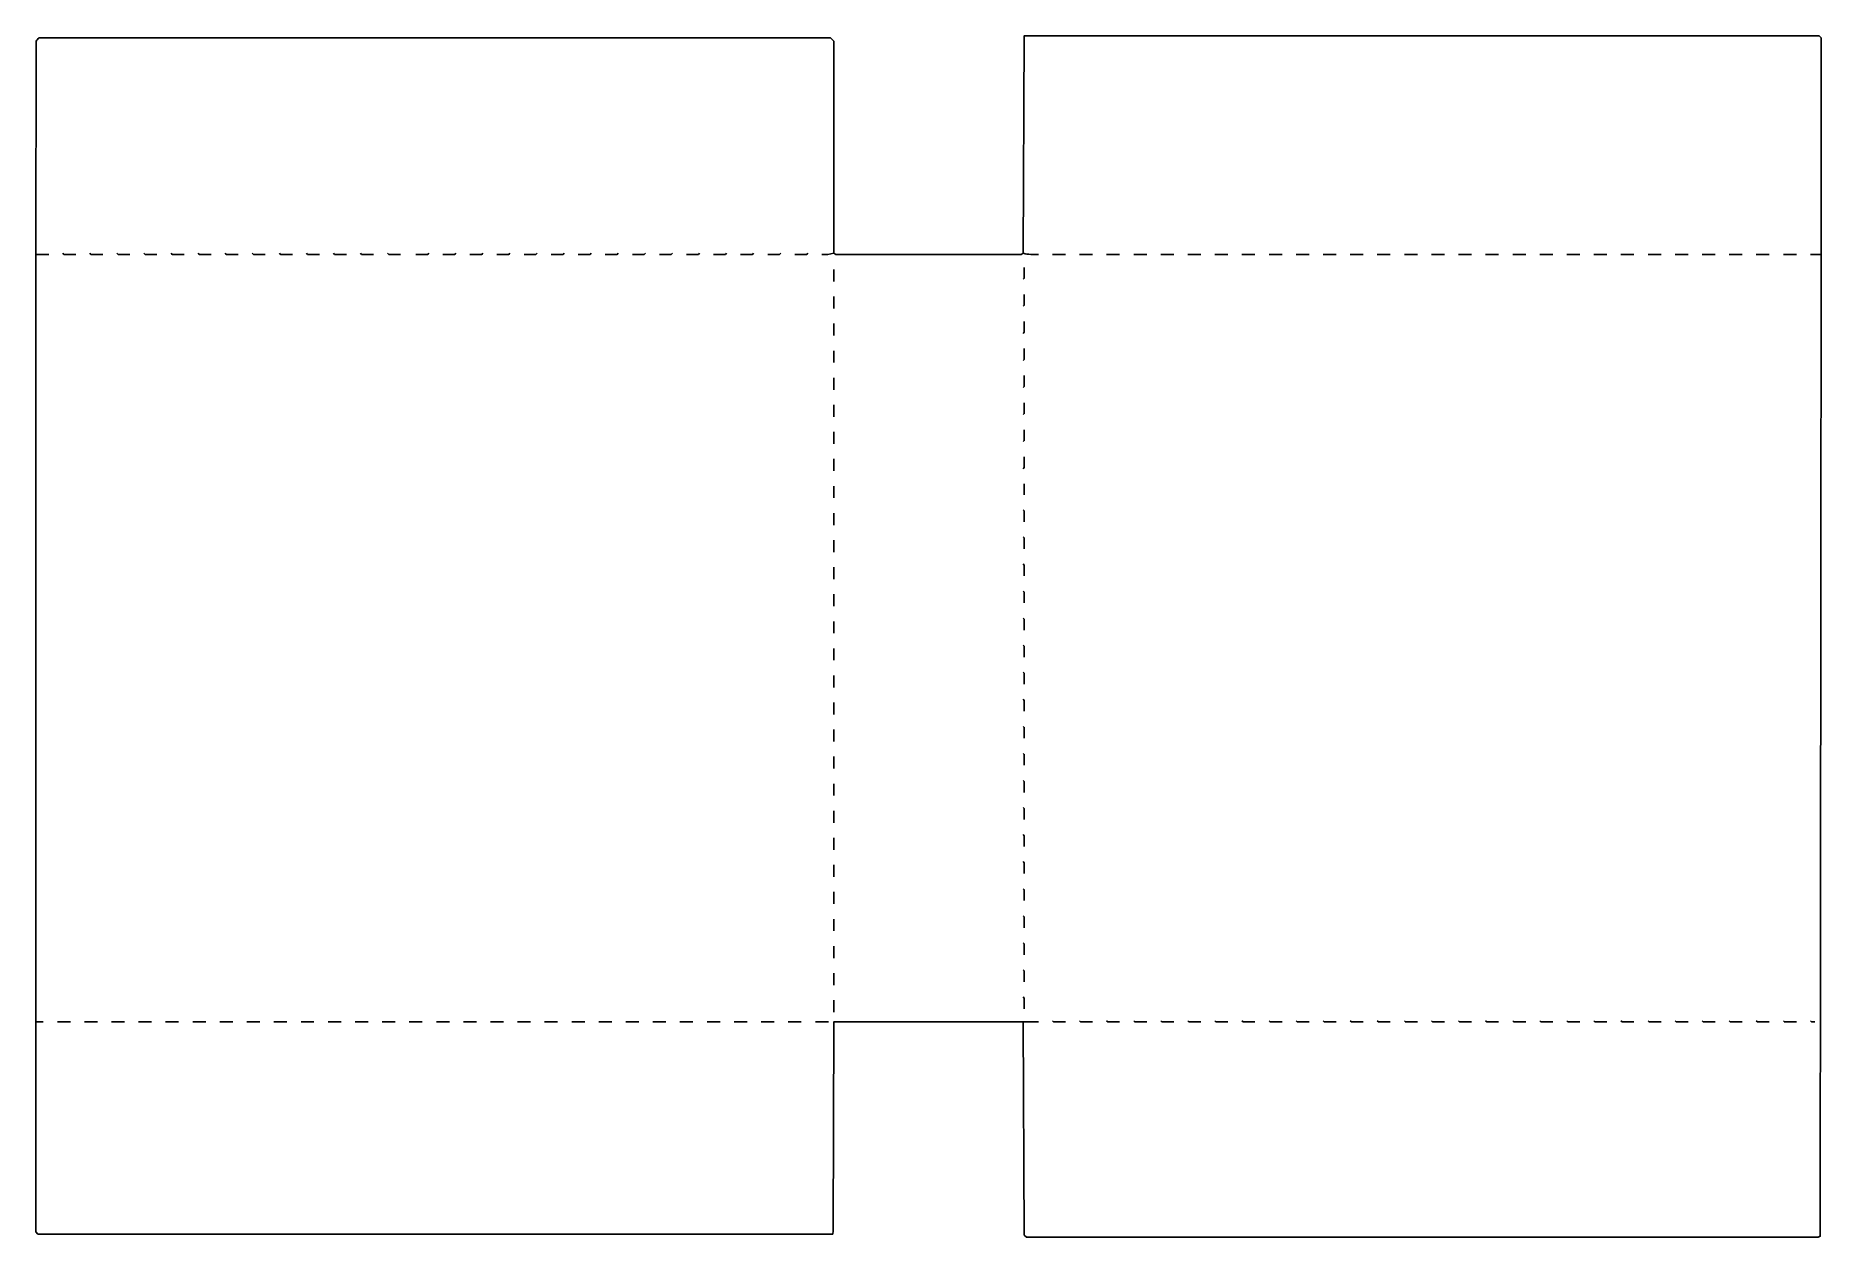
# Model space of a CAD drawing. Extents: x 84 to 1733, y 58 to 1168.
import ezdxf

# ---------------------------------------------------------------- set-up
doc = ezdxf.new("R2010")
doc.units = 0
doc.layers.get('0').update_dxf_attribs({"linetype": 'CONTINUOUS'})

msp = doc.modelspace()

# ---------------------------------------------------------------- linework, layer by layer
at = {"color": 250, "linetype": 'CONTINUOUS'}
for points in [[(821, 967), (821, 1163), (818, 1166), (87, 1166, 0.087401), (84.5, 1163), (84, 966), (84, 257), (84, 63), (86, 61), (820, 61), (820.5, 64), (821, 257), (1010, 257)], [(810, 966, 0.091428), (821, 967), (823, 966), (994, 966), (996, 967, 0.087465), (1010, 966)]]:
    msp.add_lwpolyline(points, format="xyb", dxfattribs=at)
for points in [[(996, 257), (997, 60), (999, 58), (1730, 58), (1732, 59), (1733, 966), (1733, 1166), (1731, 1168), (997, 1168), (996, 967)], [(821, 941), (821, 952)], [(821, 916), (821, 927)], [(821, 891), (821, 902)], [(821, 866), (821, 877)], [(821, 841), (821, 852)], [(821, 816), (821, 827)], [(821, 791), (821, 802)], [(821, 766), (821, 777)], [(821, 741), (821, 752)], [(821, 716), (821, 727)], [(821, 691), (821, 702)], [(821, 666), (821, 677)], [(821, 641), (821, 652)], [(821, 616), (821, 627)], [(821, 591), (821, 602)], [(821, 566), (821, 577)], [(821, 541), (821, 552)], [(821, 516), (821, 527)], [(821, 491), (821, 502)], [(821, 466), (821, 477)], [(821, 441), (821, 452)], [(821, 416), (821, 427)], [(821, 391), (821, 402)], [(821, 366), (821, 377)], [(821, 341), (821, 352)], [(821, 316), (821, 327)], [(821, 291), (821, 302)], [(821, 266), (821, 277)]]:
    msp.add_lwpolyline(points, dxfattribs=at)
at = {"color": 251, "linetype": 'CONTINUOUS'}
for points in [[(84, 966), (96, 966)], [(1023, 966), (1035, 966)], [(1048, 966), (1060, 966)], [(1073, 966), (1085, 966)], [(1098, 966), (1110, 966)], [(1123, 966), (1135, 966)], [(1148, 966), (1160, 966)], [(1173, 966), (1185, 966)], [(1198, 966), (1210, 966)], [(1223, 966), (1235, 966)], [(1248, 966), (1260, 966)], [(1273, 966), (1285, 966)], [(1298, 966), (1310, 966)], [(1323, 966), (1335, 966)], [(1348, 966), (1360, 966)], [(1373, 966), (1385, 966)], [(1398, 966), (1410, 966)], [(1423, 966), (1435, 966)], [(1448, 966), (1460, 966)], [(1473, 966), (1485, 966)], [(1498, 966), (1510, 966)], [(1523, 966), (1535, 966)], [(1548, 966), (1560, 966)], [(1573, 966), (1585, 966)], [(1598, 966), (1610, 966)], [(1623, 966), (1635, 966)], [(1648, 966), (1660, 966)], [(1673, 966), (1685, 966)], [(1698, 966), (1710, 966)], [(1723, 966), (1733, 966)], [(997, 744), (997, 754)], [(997, 719), (997, 729), (996, 730)], [(997, 694), (997, 704), (996, 705)], [(997, 669), (997, 679), (996, 680)], [(997, 644), (997, 654), (996, 655)], [(997, 619), (997, 629), (996, 630)], [(997, 594), (997, 604), (996, 605)], [(997, 569), (997, 579), (996, 580)], [(997, 544), (997, 554), (996, 555)], [(997, 519), (997, 529), (996, 530)], [(997, 494), (997, 504), (996, 505)], [(997, 469), (997, 479), (996, 480)], [(997, 444), (997, 454), (996, 455)], [(997, 419), (997, 429), (996, 430)], [(997, 394), (997, 404), (996, 405)], [(997, 369), (997, 379), (996, 380)], [(997, 344), (997, 354), (996, 355)], [(997, 319), (997, 329), (996, 330)], [(997, 294), (997, 304), (996, 305)], [(997, 269), (997, 279), (996, 280)], [(84, 257), (91, 257)], [(104, 257), (116, 257)], [(129, 257), (141, 257)], [(154, 257), (166, 257)], [(179, 257), (191, 257)], [(204, 257), (216, 257)], [(229, 257), (241, 257)], [(254, 257), (266, 257)], [(279, 257), (291, 257)], [(304, 257), (316, 257)], [(329, 257), (341, 257)], [(354, 257), (366, 257)], [(379, 257), (391, 257)], [(404, 257), (416, 257)], [(429, 257), (441, 257)], [(454, 257), (466, 257)], [(479, 257), (491, 257)], [(504, 257), (516, 257)], [(529, 257), (541, 257)], [(554, 257), (566, 257)], [(579, 257), (591, 257)], [(604, 257), (616, 257)], [(629, 257), (641, 257)], [(654, 257), (666, 257)], [(679, 257), (691, 257)], [(704, 257), (716, 257)], [(729, 257), (741, 257)], [(754, 257), (766, 257)], [(779, 257), (791, 257)], [(804, 257), (816, 257)]]:
    msp.add_lwpolyline(points, dxfattribs=at)
at = {"color": 252, "linetype": 'CONTINUOUS'}
for points in [[(121, 966), (110, 966), (109, 967)], [(146, 966), (135, 966), (134, 967)], [(171, 966), (160, 966), (159, 967)], [(196, 966), (185, 966), (184, 967)], [(221, 966), (210, 966), (209, 967)], [(246, 966), (235, 966), (234, 967)], [(271, 966), (260, 966), (259, 967)], [(296, 966), (285, 966), (284, 967)], [(321, 966), (310, 966), (309, 967)], [(346, 966), (335, 966), (334, 967)], [(371, 966), (360, 966), (359, 967)], [(396, 966), (385, 966), (384, 967)], [(421, 966), (410, 966), (409, 967)], [(435, 966), (446, 966), (447, 967)], [(460, 966), (471, 966), (472, 967)], [(485, 966), (496, 966), (497, 967)], [(510, 966), (521, 966), (522, 967)], [(535, 966), (546, 966), (547, 967)], [(560, 966), (571, 966), (572, 967)], [(585, 966), (596, 966), (597, 967)], [(610, 966), (621, 966), (622, 967)], [(635, 966), (646, 966), (647, 967)], [(660, 966), (671, 966), (672, 967)], [(685, 966), (696, 966), (697, 967)], [(710, 966), (721, 966), (722, 967)], [(735, 966), (746, 966), (747, 967)], [(760, 966), (771, 966), (772, 967)], [(785, 966), (796, 966), (797, 967)], [(996, 943), (997, 944), (997, 954)], [(996, 918), (997, 919), (997, 929)], [(996, 893), (997, 894), (997, 904)], [(996, 868), (997, 869), (997, 879)], [(996, 843), (997, 844), (997, 854)], [(996, 818), (997, 819), (997, 829)], [(996, 793), (997, 794), (997, 804)], [(996, 768), (997, 769), (997, 779)], [(1035, 257), (1024, 257), (1023, 258)], [(1060, 257), (1049, 257), (1048, 258)], [(1085, 257), (1074, 257), (1073, 258)], [(1110, 257), (1099, 257), (1098, 258)], [(1135, 257), (1124, 257), (1123, 258)], [(1160, 257), (1149, 257), (1148, 258)], [(1185, 257), (1174, 257), (1173, 258)], [(1210, 257), (1199, 257), (1198, 258)], [(1235, 257), (1224, 257), (1223, 258)], [(1260, 257), (1249, 257), (1248, 258)], [(1285, 257), (1274, 257), (1273, 258)], [(1310, 257), (1299, 257), (1298, 258)], [(1335, 257), (1324, 257), (1323, 258)], [(1360, 257), (1349, 257), (1348, 258)], [(1385, 257), (1374, 257), (1373, 258)], [(1410, 257), (1399, 257), (1398, 258)], [(1435, 257), (1424, 257), (1423, 258)], [(1460, 257), (1449, 257), (1448, 258)], [(1485, 257), (1474, 257), (1473, 258)], [(1510, 257), (1499, 257), (1498, 258)], [(1535, 257), (1524, 257), (1523, 258)], [(1560, 257), (1549, 257), (1548, 258)], [(1585, 257), (1574, 257), (1573, 258)], [(1610, 257), (1599, 257), (1598, 258)], [(1635, 257), (1624, 257), (1623, 258)], [(1660, 257), (1649, 257), (1648, 258)], [(1685, 257), (1674, 257), (1673, 258)], [(1710, 257), (1699, 257), (1698, 258)], [(1727, 257), (1724, 257), (1723, 258)]]:
    msp.add_lwpolyline(points, dxfattribs=at)

doc.saveas('drawing.dxf')
